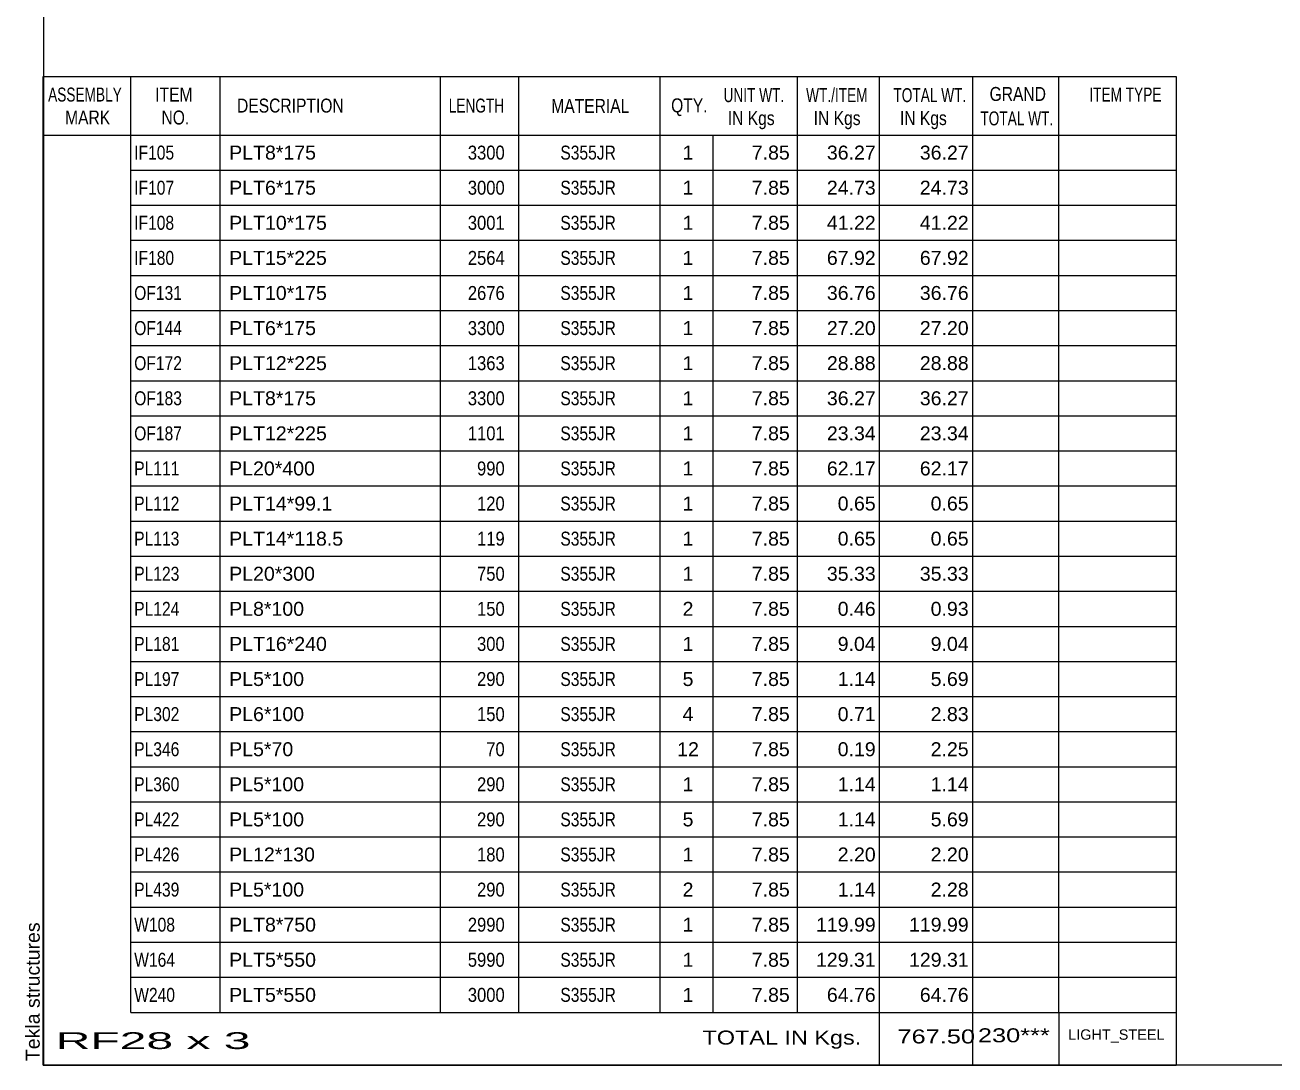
# Model space of a CAD drawing. Header units: millimetres. Extents: x -322 to 91, y -150 to 137.
# Drawn here: x -321.5 to -150.6, y -150.4 to -8.1 of the extents above; entities that cross this region are included whole.
import ezdxf

# ---------------------------------------------------------------- set-up
doc = ezdxf.new("R2010")
doc.units = ezdxf.units.MM
doc.styles.add('Arial', font='ARIAL.TTF', dxfattribs={"height": 0.2})

# ---------------------------------------------------------------- blocks, each defined once
blk = doc.blocks.new('Unknown-623360857-1210')
at = {"color": 5, "linetype": 'Continuous'}
for p, q in [((-319.03, 136.66), (-319.03, -150.34)), ((-319.03, -150.34), (90.97, -150.34))]:
    blk.add_line(p, q, dxfattribs=at)
at = {"color": 174, "linetype": 'Continuous', "style": 'Arial'}
blk.add_text('Tekla structures', height=1.9102, rotation=90, dxfattribs=at).set_placement((-319.53, -149.84))
blk = doc.blocks.new('CBS_BOM-623360857-16919')
at = {"color": 7, "linetype": 'Continuous'}
for p, q in [((-319.06, -23.17), (-319.06, -15.17)), ((-319.06, -15.17), (-164.14, -15.17)), ((-307.06, -23.17), (-307.06, -15.17)), ((-294.87, -23.17), (-294.87, -15.17)), ((-264.71, -23.17), (-264.71, -15.17)), ((-254.03, -23.17), (-254.03, -15.17)), ((-234.71, -23.17), (-234.71, -15.17)), ((-215.91, -23.17), (-215.91, -15.17)), ((-204.7, -23.17), (-204.7, -15.17)), ((-191.91, -23.17), (-191.91, -15.17)), ((-180.16, -23.17), (-180.16, -15.17)), ((-164.14, -15.18), (-164.14, -23.16)), ((-319.06, -23.17), (-164.14, -23.17)), ((-319.06, -27.97), (-319.06, -23.17)), ((-307.06, -27.97), (-307.06, -23.17)), ((-294.87, -27.97), (-294.87, -23.17)), ((-264.71, -27.97), (-264.71, -23.17)), ((-254.03, -27.97), (-254.03, -23.17)), ((-234.71, -27.97), (-234.71, -23.17)), ((-227.45, -27.97), (-227.45, -23.17)), ((-215.91, -27.97), (-215.91, -23.17)), ((-204.7, -27.97), (-204.7, -23.17)), ((-191.91, -27.97), (-191.91, -23.17)), ((-180.15, -27.97), (-180.15, -23.17)), ((-164.14, -23.17), (-164.14, -27.97)), ((-319.06, -32.77), (-319.06, -27.97)), ((-307.06, -27.97), (-164.14, -27.97)), ((-307.06, -32.77), (-307.06, -27.97)), ((-294.87, -32.77), (-294.87, -27.97)), ((-264.71, -32.77), (-264.71, -27.97)), ((-254.03, -32.77), (-254.03, -27.97)), ((-234.71, -32.77), (-234.71, -27.97)), ((-227.45, -32.77), (-227.45, -27.97)), ((-215.91, -32.77), (-215.91, -27.97)), ((-204.7, -32.77), (-204.7, -27.97)), ((-191.91, -32.77), (-191.91, -27.97)), ((-180.15, -32.77), (-180.15, -27.97)), ((-164.14, -27.97), (-164.14, -32.77)), ((-319.06, -37.57), (-319.06, -32.77)), ((-307.06, -32.77), (-164.14, -32.77)), ((-307.06, -37.57), (-307.06, -32.77)), ((-294.87, -37.57), (-294.87, -32.77)), ((-264.71, -37.57), (-264.71, -32.77)), ((-254.03, -37.57), (-254.03, -32.77)), ((-234.71, -37.57), (-234.71, -32.77)), ((-227.45, -37.57), (-227.45, -32.77)), ((-215.91, -37.57), (-215.91, -32.77)), ((-204.7, -37.57), (-204.7, -32.77)), ((-191.91, -37.57), (-191.91, -32.77)), ((-180.15, -37.57), (-180.15, -32.77)), ((-164.14, -32.77), (-164.14, -37.57)), ((-319.06, -42.37), (-319.06, -37.57)), ((-307.06, -37.57), (-164.14, -37.57)), ((-307.06, -42.37), (-307.06, -37.57)), ((-294.87, -42.37), (-294.87, -37.57)), ((-264.71, -42.37), (-264.71, -37.57)), ((-254.03, -42.37), (-254.03, -37.57)), ((-234.71, -42.37), (-234.71, -37.57)), ((-227.45, -42.37), (-227.45, -37.57)), ((-215.91, -42.37), (-215.91, -37.57)), ((-204.7, -42.37), (-204.7, -37.57)), ((-191.91, -42.37), (-191.91, -37.57)), ((-180.15, -42.37), (-180.15, -37.57)), ((-164.14, -37.57), (-164.14, -42.37)), ((-319.06, -47.17), (-319.06, -42.37)), ((-307.06, -42.37), (-164.14, -42.37)), ((-307.06, -47.17), (-307.06, -42.37)), ((-294.87, -47.17), (-294.87, -42.37)), ((-264.71, -47.17), (-264.71, -42.37)), ((-254.03, -47.17), (-254.03, -42.37)), ((-234.71, -47.17), (-234.71, -42.37)), ((-227.45, -47.17), (-227.45, -42.37)), ((-215.91, -47.17), (-215.91, -42.37)), ((-204.7, -47.17), (-204.7, -42.37)), ((-191.91, -47.17), (-191.91, -42.37)), ((-180.15, -47.17), (-180.15, -42.37)), ((-164.14, -42.37), (-164.14, -47.17)), ((-319.06, -51.97), (-319.06, -47.17)), ((-307.06, -47.17), (-164.14, -47.17)), ((-307.06, -51.97), (-307.06, -47.17)), ((-294.87, -51.97), (-294.87, -47.17)), ((-264.71, -51.97), (-264.71, -47.17)), ((-254.03, -51.97), (-254.03, -47.17)), ((-234.71, -51.97), (-234.71, -47.17)), ((-227.45, -51.97), (-227.45, -47.17)), ((-215.91, -51.97), (-215.91, -47.17)), ((-204.7, -51.97), (-204.7, -47.17)), ((-191.91, -51.97), (-191.91, -47.17)), ((-180.15, -51.97), (-180.15, -47.17)), ((-164.14, -47.17), (-164.14, -51.97)), ((-319.06, -56.77), (-319.06, -51.97)), ((-307.06, -51.97), (-164.14, -51.97)), ((-307.06, -56.77), (-307.06, -51.97)), ((-294.87, -56.77), (-294.87, -51.97)), ((-264.71, -56.77), (-264.71, -51.97)), ((-254.03, -56.77), (-254.03, -51.97)), ((-234.71, -56.77), (-234.71, -51.97)), ((-227.45, -56.77), (-227.45, -51.97)), ((-215.91, -56.77), (-215.91, -51.97)), ((-204.7, -56.77), (-204.7, -51.97)), ((-191.91, -56.77), (-191.91, -51.97)), ((-180.15, -56.77), (-180.15, -51.97)), ((-164.14, -51.97), (-164.14, -56.77)), ((-319.06, -61.57), (-319.06, -56.77)), ((-307.06, -56.77), (-164.14, -56.77)), ((-307.06, -61.57), (-307.06, -56.77)), ((-294.87, -61.57), (-294.87, -56.77)), ((-264.71, -61.57), (-264.71, -56.77)), ((-254.03, -61.57), (-254.03, -56.77)), ((-234.71, -61.57), (-234.71, -56.77)), ((-227.45, -61.57), (-227.45, -56.77)), ((-215.91, -61.57), (-215.91, -56.77)), ((-204.7, -61.57), (-204.7, -56.77)), ((-191.91, -61.57), (-191.91, -56.77)), ((-180.15, -61.57), (-180.15, -56.77)), ((-164.14, -56.77), (-164.14, -61.57)), ((-319.06, -66.37), (-319.06, -61.57)), ((-307.06, -61.57), (-164.14, -61.57)), ((-307.06, -66.37), (-307.06, -61.57)), ((-294.87, -66.37), (-294.87, -61.57)), ((-264.71, -66.37), (-264.71, -61.57)), ((-254.03, -66.37), (-254.03, -61.57)), ((-234.71, -66.37), (-234.71, -61.57)), ((-227.45, -66.37), (-227.45, -61.57)), ((-215.91, -66.37), (-215.91, -61.57)), ((-204.7, -66.37), (-204.7, -61.57)), ((-191.91, -66.37), (-191.91, -61.57)), ((-180.15, -66.37), (-180.15, -61.57)), ((-164.14, -61.57), (-164.14, -66.37)), ((-319.06, -71.17), (-319.06, -66.37)), ((-307.06, -66.37), (-164.14, -66.37)), ((-307.06, -71.17), (-307.06, -66.37)), ((-294.87, -71.17), (-294.87, -66.37)), ((-264.71, -71.17), (-264.71, -66.37)), ((-254.03, -71.17), (-254.03, -66.37)), ((-234.71, -71.17), (-234.71, -66.37)), ((-227.45, -71.17), (-227.45, -66.37)), ((-215.91, -71.17), (-215.91, -66.37)), ((-204.7, -71.17), (-204.7, -66.37)), ((-191.91, -71.17), (-191.91, -66.37)), ((-180.15, -71.17), (-180.15, -66.37)), ((-164.14, -66.37), (-164.14, -71.17)), ((-319.06, -75.97), (-319.06, -71.17)), ((-307.06, -71.17), (-164.14, -71.17)), ((-307.06, -75.97), (-307.06, -71.17)), ((-294.87, -75.97), (-294.87, -71.17)), ((-264.71, -75.97), (-264.71, -71.17)), ((-254.03, -75.97), (-254.03, -71.17)), ((-234.71, -75.97), (-234.71, -71.17)), ((-227.45, -75.97), (-227.45, -71.17)), ((-215.91, -75.97), (-215.91, -71.17)), ((-204.7, -75.97), (-204.7, -71.17)), ((-191.91, -75.97), (-191.91, -71.17)), ((-180.15, -75.97), (-180.15, -71.17)), ((-164.14, -71.17), (-164.14, -75.97)), ((-319.06, -80.77), (-319.06, -75.97)), ((-307.06, -75.97), (-164.14, -75.97)), ((-307.06, -80.77), (-307.06, -75.97)), ((-294.87, -80.77), (-294.87, -75.97)), ((-264.71, -80.77), (-264.71, -75.97)), ((-254.03, -80.77), (-254.03, -75.97)), ((-234.71, -80.77), (-234.71, -75.97)), ((-227.45, -80.77), (-227.45, -75.97)), ((-215.91, -80.77), (-215.91, -75.97)), ((-204.7, -80.77), (-204.7, -75.97)), ((-191.91, -80.77), (-191.91, -75.97)), ((-180.15, -80.77), (-180.15, -75.97)), ((-164.14, -75.97), (-164.14, -80.77)), ((-319.06, -85.57), (-319.06, -80.77)), ((-307.06, -80.77), (-164.14, -80.77)), ((-307.06, -85.57), (-307.06, -80.77)), ((-294.87, -85.57), (-294.87, -80.77)), ((-264.71, -85.57), (-264.71, -80.77)), ((-254.03, -85.57), (-254.03, -80.77)), ((-234.71, -85.57), (-234.71, -80.77)), ((-227.45, -85.57), (-227.45, -80.77)), ((-215.91, -85.57), (-215.91, -80.77)), ((-204.7, -85.57), (-204.7, -80.77)), ((-191.91, -85.57), (-191.91, -80.77)), ((-180.15, -85.57), (-180.15, -80.77)), ((-164.14, -80.77), (-164.14, -85.57)), ((-319.06, -90.37), (-319.06, -85.57)), ((-307.06, -85.57), (-164.14, -85.57)), ((-307.06, -90.37), (-307.06, -85.57)), ((-294.87, -90.37), (-294.87, -85.57)), ((-264.71, -90.37), (-264.71, -85.57)), ((-254.03, -90.37), (-254.03, -85.57)), ((-234.71, -90.37), (-234.71, -85.57)), ((-227.45, -90.37), (-227.45, -85.57)), ((-215.91, -90.37), (-215.91, -85.57)), ((-204.7, -90.37), (-204.7, -85.57)), ((-191.91, -90.37), (-191.91, -85.57)), ((-180.15, -90.37), (-180.15, -85.57)), ((-164.14, -85.57), (-164.14, -90.37)), ((-319.06, -95.17), (-319.06, -90.37)), ((-307.06, -90.37), (-164.14, -90.37)), ((-307.06, -95.17), (-307.06, -90.37)), ((-294.87, -95.17), (-294.87, -90.37)), ((-264.71, -95.17), (-264.71, -90.37)), ((-254.03, -95.17), (-254.03, -90.37)), ((-234.71, -95.17), (-234.71, -90.37)), ((-227.45, -95.17), (-227.45, -90.37)), ((-215.91, -95.17), (-215.91, -90.37)), ((-204.7, -95.17), (-204.7, -90.37)), ((-191.91, -95.17), (-191.91, -90.37)), ((-180.15, -95.17), (-180.15, -90.37)), ((-164.14, -90.37), (-164.14, -95.17)), ((-319.06, -99.97), (-319.06, -95.17)), ((-307.06, -95.17), (-164.14, -95.17)), ((-307.06, -99.97), (-307.06, -95.17)), ((-294.87, -99.97), (-294.87, -95.17)), ((-264.71, -99.97), (-264.71, -95.17)), ((-254.03, -99.97), (-254.03, -95.17)), ((-234.71, -99.97), (-234.71, -95.17)), ((-227.45, -99.97), (-227.45, -95.17)), ((-215.91, -99.97), (-215.91, -95.17)), ((-204.7, -99.97), (-204.7, -95.17)), ((-191.91, -99.97), (-191.91, -95.17)), ((-180.15, -99.97), (-180.15, -95.17)), ((-164.14, -95.17), (-164.14, -99.97)), ((-319.06, -104.77), (-319.06, -99.97)), ((-307.06, -99.97), (-164.14, -99.97)), ((-307.06, -104.77), (-307.06, -99.97)), ((-294.87, -104.77), (-294.87, -99.97)), ((-264.71, -104.77), (-264.71, -99.97)), ((-254.03, -104.77), (-254.03, -99.97)), ((-234.71, -104.77), (-234.71, -99.97)), ((-227.45, -104.77), (-227.45, -99.97)), ((-215.91, -104.77), (-215.91, -99.97)), ((-204.7, -104.77), (-204.7, -99.97)), ((-191.91, -104.77), (-191.91, -99.97)), ((-180.15, -104.77), (-180.15, -99.97)), ((-164.14, -99.97), (-164.14, -104.77)), ((-319.06, -109.57), (-319.06, -104.77)), ((-307.06, -104.77), (-164.14, -104.77)), ((-307.06, -109.57), (-307.06, -104.77)), ((-294.87, -109.57), (-294.87, -104.77)), ((-264.71, -109.57), (-264.71, -104.77)), ((-254.03, -109.57), (-254.03, -104.77)), ((-234.71, -109.57), (-234.71, -104.77)), ((-227.45, -109.57), (-227.45, -104.77)), ((-215.91, -109.57), (-215.91, -104.77)), ((-204.7, -109.57), (-204.7, -104.77)), ((-191.91, -109.57), (-191.91, -104.77)), ((-180.15, -109.57), (-180.15, -104.77)), ((-164.14, -104.77), (-164.14, -109.57)), ((-319.06, -114.37), (-319.06, -109.57)), ((-307.06, -109.57), (-164.14, -109.57)), ((-307.06, -114.37), (-307.06, -109.57)), ((-294.87, -114.37), (-294.87, -109.57)), ((-264.71, -114.37), (-264.71, -109.57)), ((-254.03, -114.37), (-254.03, -109.57)), ((-234.71, -114.37), (-234.71, -109.57)), ((-227.45, -114.37), (-227.45, -109.57)), ((-215.91, -114.37), (-215.91, -109.57)), ((-204.7, -114.37), (-204.7, -109.57)), ((-191.91, -114.37), (-191.91, -109.57)), ((-180.15, -114.37), (-180.15, -109.57)), ((-164.14, -109.57), (-164.14, -114.37)), ((-319.06, -119.17), (-319.06, -114.37)), ((-307.06, -114.37), (-164.14, -114.37)), ((-307.06, -119.17), (-307.06, -114.37)), ((-294.87, -119.17), (-294.87, -114.37)), ((-264.71, -119.17), (-264.71, -114.37)), ((-254.03, -119.17), (-254.03, -114.37)), ((-234.71, -119.17), (-234.71, -114.37)), ((-227.45, -119.17), (-227.45, -114.37)), ((-215.91, -119.17), (-215.91, -114.37)), ((-204.7, -119.17), (-204.7, -114.37)), ((-191.91, -119.17), (-191.91, -114.37)), ((-180.15, -119.17), (-180.15, -114.37)), ((-164.14, -114.37), (-164.14, -119.17)), ((-319.06, -123.97), (-319.06, -119.17)), ((-307.06, -119.17), (-164.14, -119.17)), ((-307.06, -123.97), (-307.06, -119.17)), ((-294.87, -123.97), (-294.87, -119.17)), ((-264.71, -123.97), (-264.71, -119.17)), ((-254.03, -123.97), (-254.03, -119.17)), ((-234.71, -123.97), (-234.71, -119.17)), ((-227.45, -123.97), (-227.45, -119.17)), ((-215.91, -123.97), (-215.91, -119.17)), ((-204.7, -123.97), (-204.7, -119.17)), ((-191.91, -123.97), (-191.91, -119.17)), ((-180.15, -123.97), (-180.15, -119.17)), ((-164.14, -119.17), (-164.14, -123.97)), ((-319.06, -128.77), (-319.06, -123.97)), ((-307.06, -123.97), (-164.14, -123.97)), ((-307.06, -128.77), (-307.06, -123.97)), ((-294.87, -128.77), (-294.87, -123.97)), ((-264.71, -128.77), (-264.71, -123.97)), ((-254.03, -128.77), (-254.03, -123.97)), ((-234.71, -128.77), (-234.71, -123.97)), ((-227.45, -128.77), (-227.45, -123.97)), ((-215.91, -128.77), (-215.91, -123.97)), ((-204.7, -128.77), (-204.7, -123.97)), ((-191.91, -128.77), (-191.91, -123.97)), ((-180.15, -128.77), (-180.15, -123.97)), ((-164.14, -123.97), (-164.14, -128.77)), ((-319.06, -133.57), (-319.06, -128.77)), ((-307.06, -128.77), (-164.14, -128.77)), ((-307.06, -133.57), (-307.06, -128.77)), ((-294.87, -133.57), (-294.87, -128.77)), ((-264.71, -133.57), (-264.71, -128.77)), ((-254.03, -133.57), (-254.03, -128.77)), ((-234.71, -133.57), (-234.71, -128.77)), ((-227.45, -133.57), (-227.45, -128.77)), ((-215.91, -133.57), (-215.91, -128.77)), ((-204.7, -133.57), (-204.7, -128.77)), ((-191.91, -133.57), (-191.91, -128.77)), ((-180.15, -133.57), (-180.15, -128.77)), ((-164.14, -128.77), (-164.14, -133.57)), ((-319.06, -138.37), (-319.06, -133.57)), ((-307.06, -133.57), (-164.14, -133.57)), ((-307.06, -138.37), (-307.06, -133.57)), ((-294.87, -138.37), (-294.87, -133.57)), ((-264.71, -138.37), (-264.71, -133.57)), ((-254.03, -138.37), (-254.03, -133.57)), ((-234.71, -138.37), (-234.71, -133.57)), ((-227.45, -138.37), (-227.45, -133.57)), ((-215.91, -138.37), (-215.91, -133.57)), ((-204.7, -138.37), (-204.7, -133.57)), ((-191.91, -138.37), (-191.91, -133.57)), ((-180.15, -138.37), (-180.15, -133.57)), ((-164.14, -133.57), (-164.14, -138.37)), ((-319.06, -143.17), (-319.06, -138.37)), ((-307.06, -138.37), (-164.14, -138.37)), ((-307.06, -143.17), (-307.06, -138.37)), ((-294.87, -143.17), (-294.87, -138.37)), ((-264.71, -143.17), (-264.71, -138.37)), ((-254.03, -143.17), (-254.03, -138.37)), ((-234.71, -143.17), (-234.71, -138.37)), ((-227.45, -143.17), (-227.45, -138.37)), ((-215.91, -143.17), (-215.91, -138.37)), ((-204.7, -143.17), (-204.7, -138.37)), ((-191.91, -143.17), (-191.91, -138.37)), ((-180.15, -143.17), (-180.15, -138.37)), ((-164.14, -138.37), (-164.14, -143.17)), ((-319.06, -150.37), (-319.06, -143.19)), ((-307.06, -143.17), (-164.14, -143.17)), ((-204.7, -150.37), (-204.7, -143.19)), ((-191.91, -150.37), (-191.91, -143.19)), ((-180.11, -150.37), (-180.11, -143.19)), ((-164.14, -143.17), (-164.14, -150.37)), ((-319.06, -150.37), (-164.14, -150.37))]:
    blk.add_line(p, q, dxfattribs=at)
at = {"color": 3, "linetype": 'Continuous', "style": 'Arial'}
for s, height, width, p in [('ASSEMBLY', 1.91, 0.7, (-318.38, -18.59)), ('ITEM', 1.91, 0.8, (-303.73, -18.59)), ('UNIT WT.', 1.91, 0.7, (-226.02, -18.67)), ('WT./ITEM', 1.91, 0.7, (-214.73, -18.67)), ('TOTAL WT.', 1.91, 0.7, (-202.79, -18.67)), ('GRAND', 1.91, 0.8, (-189.64, -18.51)), ('ITEM TYPE', 1.91, 0.7, (-176, -18.59)), ('DESCRIPTION', 1.9102, 0.8, (-292.55, -20.1)), ('LENGTH', 1.91, 0.7, (-263.6, -20.1)), ('MATERIAL', 1.91, 0.8, (-249.58, -20.15)), ('QTY.', 1.91, 0.8, (-233.19, -20.07)), ('MARK', 1.91, 0.8, (-316.06, -21.73)), ('NO.', 1.91, 0.8, (-302.88, -21.73)), ('IN Kgs', 1.91, 0.8, (-225.44, -21.81)), ('IN Kgs', 1.91, 0.8, (-213.69, -21.81)), ('IN Kgs', 1.91, 0.8, (-201.9, -21.81)), ('TOTAL WT.', 1.91, 0.7, (-190.9, -21.85))]:
    blk.add_text(s, height=height, dxfattribs=dict(at, width=width)).set_placement(p)
at = {"color": 7, "linetype": 'Continuous', "style": 'Arial'}
for s, width, p in [('IF105', 0.8, (-306.61, -26.53)), ('3300', 0.85, (-260.99, -26.53)), ('S355JR', 0.8, (-248.34, -26.53)), ('IF107', 0.8, (-306.61, -31.33)), ('3000', 0.85, (-260.99, -31.33)), ('S355JR', 0.8, (-248.34, -31.33)), ('IF108', 0.8, (-306.61, -36.13)), ('3001', 0.85, (-260.99, -36.13)), ('S355JR', 0.8, (-248.34, -36.13)), ('IF180', 0.8, (-306.61, -40.93)), ('2564', 0.85, (-260.99, -40.93)), ('S355JR', 0.8, (-248.34, -40.93)), ('OF131', 0.8, (-306.61, -45.73)), ('2676', 0.85, (-260.99, -45.73)), ('S355JR', 0.8, (-248.34, -45.73)), ('OF144', 0.8, (-306.61, -50.53)), ('3300', 0.85, (-260.99, -50.53)), ('S355JR', 0.8, (-248.34, -50.53)), ('OF172', 0.8, (-306.61, -55.33)), ('1363', 0.85, (-260.99, -55.33)), ('S355JR', 0.8, (-248.34, -55.33)), ('OF183', 0.8, (-306.61, -60.13)), ('3300', 0.85, (-260.99, -60.13)), ('S355JR', 0.8, (-248.34, -60.13)), ('OF187', 0.8, (-306.61, -64.93)), ('1101', 0.85, (-260.99, -64.93)), ('S355JR', 0.8, (-248.34, -64.93)), ('PL111', 0.8, (-306.61, -69.73)), ('990', 0.85, (-259.73, -69.73)), ('S355JR', 0.8, (-248.34, -69.73)), ('PL112', 0.8, (-306.61, -74.53)), ('120', 0.85, (-259.73, -74.53)), ('S355JR', 0.8, (-248.34, -74.53)), ('PL113', 0.8, (-306.61, -79.33)), ('119', 0.85, (-259.73, -79.33)), ('S355JR', 0.8, (-248.34, -79.33)), ('PL123', 0.8, (-306.61, -84.13)), ('750', 0.85, (-259.73, -84.13)), ('S355JR', 0.8, (-248.34, -84.13)), ('PL124', 0.8, (-306.61, -88.93)), ('150', 0.85, (-259.73, -88.93)), ('S355JR', 0.8, (-248.34, -88.93)), ('PL181', 0.8, (-306.61, -93.73)), ('300', 0.85, (-259.73, -93.73)), ('S355JR', 0.8, (-248.34, -93.73)), ('PL197', 0.8, (-306.61, -98.53)), ('290', 0.85, (-259.73, -98.53)), ('S355JR', 0.8, (-248.34, -98.53)), ('PL302', 0.8, (-306.61, -103.33)), ('150', 0.85, (-259.73, -103.33)), ('S355JR', 0.8, (-248.34, -103.33)), ('PL346', 0.8, (-306.61, -108.13)), ('70', 0.85, (-258.47, -108.13)), ('S355JR', 0.8, (-248.34, -108.13)), ('PL360', 0.8, (-306.61, -112.93)), ('290', 0.85, (-259.73, -112.93)), ('S355JR', 0.8, (-248.34, -112.93)), ('PL422', 0.8, (-306.61, -117.73)), ('290', 0.85, (-259.73, -117.73)), ('S355JR', 0.8, (-248.34, -117.73)), ('PL426', 0.8, (-306.61, -122.53)), ('180', 0.85, (-259.73, -122.53)), ('S355JR', 0.8, (-248.34, -122.53)), ('PL439', 0.8, (-306.61, -127.33)), ('290', 0.85, (-259.73, -127.33)), ('S355JR', 0.8, (-248.34, -127.33)), ('W108', 0.8, (-306.61, -132.13)), ('2990', 0.85, (-260.99, -132.13)), ('S355JR', 0.8, (-248.34, -132.13)), ('W164', 0.8, (-306.61, -136.93)), ('5990', 0.85, (-260.99, -136.93)), ('S355JR', 0.8, (-248.34, -136.93)), ('W240', 0.8, (-306.61, -141.73)), ('3000', 0.85, (-260.99, -141.73)), ('S355JR', 0.8, (-248.34, -141.73))]:
    blk.add_text(s, height=1.91, dxfattribs=dict(at, width=width)).set_placement(p)
for s, height, p in [('PLT8*175', 1.91, (-293.62, -26.53)), ('1', 1.91, (-231.62, -26.53)), ('7.85', 1.91, (-222.16, -26.53)), ('36.27', 1.91, (-211.89, -26.53)), ('36.27', 1.91, (-199.18, -26.53)), ('PLT6*175', 1.91, (-293.62, -31.33)), ('1', 1.91, (-231.62, -31.33)), ('7.85', 1.91, (-222.16, -31.33)), ('24.73', 1.91, (-211.89, -31.33)), ('24.73', 1.91, (-199.18, -31.33)), ('PLT10*175', 1.91, (-293.62, -36.13)), ('1', 1.91, (-231.62, -36.13)), ('7.85', 1.91, (-222.16, -36.13)), ('41.22', 1.91, (-211.89, -36.13)), ('41.22', 1.91, (-199.18, -36.13)), ('PLT15*225', 1.91, (-293.62, -40.93)), ('1', 1.91, (-231.62, -40.93)), ('7.85', 1.91, (-222.16, -40.93)), ('67.92', 1.91, (-211.89, -40.93)), ('67.92', 1.91, (-199.18, -40.93)), ('PLT10*175', 1.91, (-293.62, -45.73)), ('1', 1.91, (-231.62, -45.73)), ('7.85', 1.91, (-222.16, -45.73)), ('36.76', 1.91, (-211.89, -45.73)), ('36.76', 1.91, (-199.18, -45.73)), ('PLT6*175', 1.91, (-293.62, -50.53)), ('1', 1.91, (-231.62, -50.53)), ('7.85', 1.91, (-222.16, -50.53)), ('27.20', 1.91, (-211.89, -50.53)), ('27.20', 1.91, (-199.18, -50.53)), ('PLT12*225', 1.91, (-293.62, -55.33)), ('1', 1.91, (-231.62, -55.33)), ('7.85', 1.91, (-222.16, -55.33)), ('28.88', 1.91, (-211.89, -55.33)), ('28.88', 1.91, (-199.18, -55.33)), ('PLT8*175', 1.91, (-293.62, -60.13)), ('1', 1.91, (-231.62, -60.13)), ('7.85', 1.91, (-222.16, -60.13)), ('36.27', 1.91, (-211.89, -60.13)), ('36.27', 1.91, (-199.18, -60.13)), ('PLT12*225', 1.91, (-293.62, -64.93)), ('1', 1.91, (-231.62, -64.93)), ('7.85', 1.91, (-222.16, -64.93)), ('23.34', 1.91, (-211.89, -64.93)), ('23.34', 1.91, (-199.18, -64.93)), ('PL20*400', 1.91, (-293.62, -69.73)), ('1', 1.91, (-231.62, -69.73)), ('7.85', 1.91, (-222.16, -69.73)), ('62.17', 1.91, (-211.89, -69.73)), ('62.17', 1.91, (-199.18, -69.73)), ('PLT14*99.1', 1.91, (-293.62, -74.53)), ('1', 1.91, (-231.62, -74.53)), ('7.85', 1.91, (-222.16, -74.53)), ('0.65', 1.91, (-210.41, -74.53)), ('0.65', 1.91, (-197.7, -74.53)), ('PLT14*118.5', 1.9102, (-293.62, -79.33)), ('1', 1.91, (-231.62, -79.33)), ('7.85', 1.91, (-222.16, -79.33)), ('0.65', 1.91, (-210.41, -79.33)), ('0.65', 1.91, (-197.7, -79.33)), ('PL20*300', 1.91, (-293.62, -84.13)), ('1', 1.91, (-231.62, -84.13)), ('7.85', 1.91, (-222.16, -84.13)), ('35.33', 1.91, (-211.89, -84.13)), ('35.33', 1.91, (-199.18, -84.13)), ('PL8*100', 1.91, (-293.62, -88.93)), ('2', 1.91, (-231.62, -88.93)), ('7.85', 1.91, (-222.16, -88.93)), ('0.46', 1.91, (-210.41, -88.93)), ('0.93', 1.91, (-197.7, -88.93)), ('PLT16*240', 1.91, (-293.62, -93.73)), ('1', 1.91, (-231.62, -93.73)), ('7.85', 1.91, (-222.16, -93.73)), ('9.04', 1.91, (-210.41, -93.73)), ('9.04', 1.91, (-197.7, -93.73)), ('PL5*100', 1.91, (-293.62, -98.53)), ('5', 1.91, (-231.62, -98.53)), ('7.85', 1.91, (-222.16, -98.53)), ('1.14', 1.91, (-210.41, -98.53)), ('5.69', 1.91, (-197.7, -98.53)), ('PL6*100', 1.91, (-293.62, -103.33)), ('4', 1.91, (-231.62, -103.33)), ('7.85', 1.91, (-222.16, -103.33)), ('0.71', 1.91, (-210.41, -103.33)), ('2.83', 1.91, (-197.7, -103.33)), ('PL5*70', 1.91, (-293.62, -108.13)), ('12', 1.91, (-232.36, -108.13)), ('7.85', 1.91, (-222.16, -108.13)), ('0.19', 1.91, (-210.41, -108.13)), ('2.25', 1.91, (-197.7, -108.13)), ('PL5*100', 1.91, (-293.62, -112.93)), ('1', 1.91, (-231.62, -112.93)), ('7.85', 1.91, (-222.16, -112.93)), ('1.14', 1.91, (-210.41, -112.93)), ('1.14', 1.91, (-197.7, -112.93)), ('PL5*100', 1.91, (-293.62, -117.73)), ('5', 1.91, (-231.62, -117.73)), ('7.85', 1.91, (-222.16, -117.73)), ('1.14', 1.91, (-210.41, -117.73)), ('5.69', 1.91, (-197.7, -117.73)), ('PL12*130', 1.91, (-293.62, -122.53)), ('1', 1.91, (-231.62, -122.53)), ('7.85', 1.91, (-222.16, -122.53)), ('2.20', 1.91, (-210.41, -122.53)), ('2.20', 1.91, (-197.7, -122.53)), ('PL5*100', 1.91, (-293.62, -127.33)), ('2', 1.91, (-231.62, -127.33)), ('7.85', 1.91, (-222.16, -127.33)), ('1.14', 1.91, (-210.41, -127.33)), ('2.28', 1.91, (-197.7, -127.33)), ('PLT8*750', 1.91, (-293.62, -132.13)), ('1', 1.91, (-231.62, -132.13)), ('7.85', 1.91, (-222.16, -132.13)), ('119.99', 1.91, (-213.38, -132.13)), ('119.99', 1.91, (-200.66, -132.13)), ('PLT5*550', 1.91, (-293.62, -136.93)), ('1', 1.91, (-231.62, -136.93)), ('7.85', 1.91, (-222.16, -136.93)), ('129.31', 1.91, (-213.38, -136.93)), ('129.31', 1.91, (-200.66, -136.93)), ('PLT5*550', 1.91, (-293.62, -141.73)), ('1', 1.91, (-231.62, -141.73)), ('7.85', 1.91, (-222.16, -141.73)), ('64.76', 1.91, (-211.89, -141.73)), ('64.76', 1.91, (-199.18, -141.73))]:
    blk.add_text(s, height=height, dxfattribs=at).set_placement(p)
at = {"color": 6, "linetype": 'Continuous', "style": 'Arial'}
for s, height, width, p in [('RF28 x 3', 2.292, 2.05, (-317.34, -148.18)), ('TOTAL IN Kgs.', 1.9102, 1.2, (-228.9, -147.57)), ('767.50', 1.91, 1.3, (-202.24, -147.42)), ('230***', 1.91, 1.3, (-191.24, -147.26))]:
    blk.add_text(s, height=height, dxfattribs=dict(at, width=width)).set_placement(p)
blk.add_text('LIGHT_STEEL', height=1.4135, dxfattribs=at).set_placement((-178.89, -146.91))

msp = doc.modelspace()

# ---------------------------------------------------------------- block references
for name in ['Unknown-623360857-1210', 'CBS_BOM-623360857-16919']:
    msp.add_blockref(name, (0, 0))

doc.saveas('drawing.dxf')
